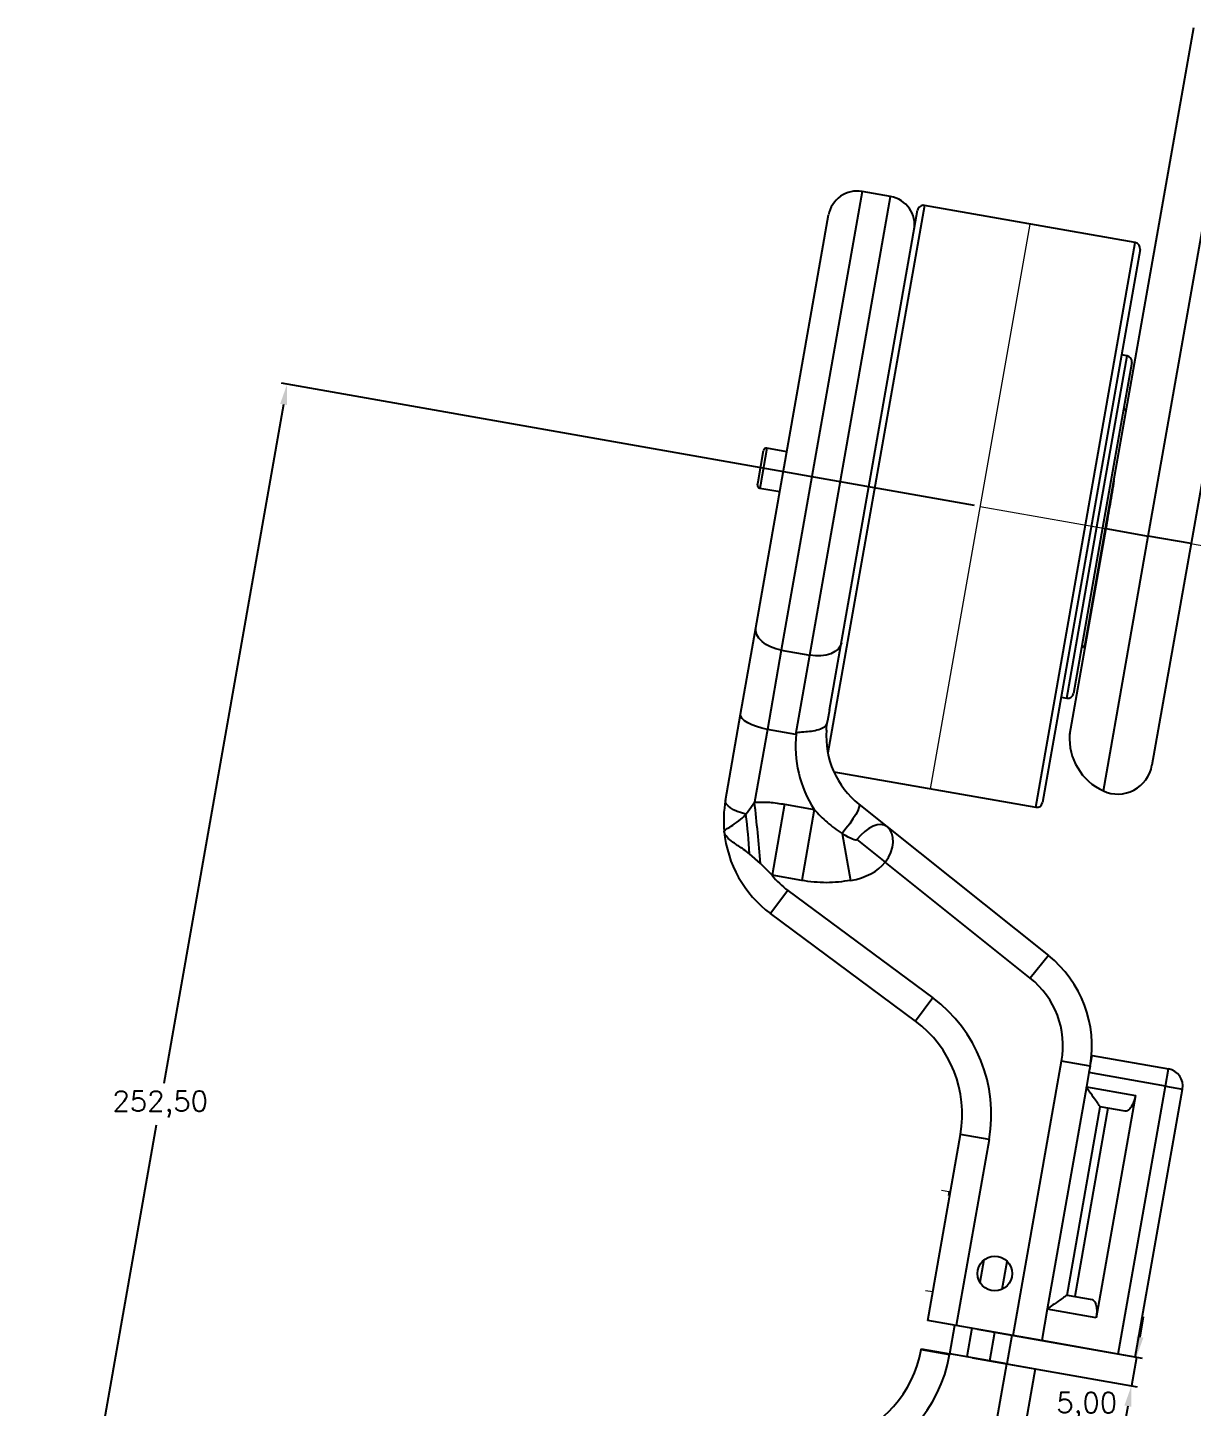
# Model space of a CAD drawing. Header units: millimetres. Extents: x -294 to 2792, y 5 to 1659.
# Drawn here: x 2228.1 to 2429.3, y 1305 to 1543.2 of the extents above; entities that cross this region are included whole.
import ezdxf

# ---------------------------------------------------------------- set-up
doc = ezdxf.new("R2010")
doc.units = ezdxf.units.MM
doc.header["$PDSIZE"] = -1
doc.layers.get('0').update_dxf_attribs({"lineweight": 18})
doc.styles.get("Standard").update_dxf_attribs({"font": 'txt.shx'})
doc.dimstyles.new('ISO-25', dxfattribs={"dimtxt": 2.5, "dimasz": 2.5, "dimexe": 1.25, "dimexo": 0.625, "dimtad": 1, "dimtxsty": 'Standard', "dimcen": 2.5, "dimdle": 5, "dimadec": 0, "dimazin": 0, "dimtfac": 1, "dimtmove": 0, "dimatfit": 3, "dimfxl": 1, "dimarcsym": 0})

# ---------------------------------------------------------------- blocks, each defined once
blk = doc.blocks.new('*X4')
for points in [[(2271.72, 1478.29), (2272.89, 1478.09), (2272.92, 1481.69)], [(2229.11, 1236.63), (2230.27, 1236.43), (2229.07, 1233.03)]]:
    blk.add_hatch(color=0).paths.add_polyline_path(points, flags=0)
at = {"color": 0, "lineweight": -2}
for p, q in [((2391.63, 1460.76), (2271.93, 1481.86)), ((2272.3, 1478.19), (2251.62, 1360.92)), ((2229.69, 1236.53), (2250.37, 1353.79)), ((2342.61, 1213.01), (2228.09, 1233.2))]:
    blk.add_line(p, q, dxfattribs=at)
at = {"color": 0, "insert": (2251, 1357.36), "char_height": 3.5, "width": 24.5, "attachment_point": 5}
blk.add_mtext('252,50', dxfattribs=at)
blk = doc.blocks.new('*X13')
for points in [[(2419.65, 1317.27), (2420.82, 1317.06), (2419.62, 1313.66)], [(2417.55, 1305.34), (2418.72, 1305.13), (2418.75, 1308.74)]]:
    blk.add_hatch(color=0).paths.add_polyline_path(points, flags=0)
at = {"color": 0, "lineweight": -2}
for p, q in [((2420.24, 1317.17), (2420.86, 1320.67)), ((2392.19, 1318.5), (2420.61, 1313.49)), ((2391.32, 1313.58), (2419.74, 1308.57)), ((2419.62, 1313.66), (2418.75, 1308.74)), ((2418.14, 1305.24), (2417.52, 1301.74)), ((2417.52, 1301.74), (2406.08, 1301.74))]:
    blk.add_line(p, q, dxfattribs=at)
at = {"color": 0, "insert": (2411.04, 1305.3), "char_height": 3.5, "width": 15, "attachment_point": 5}
blk.add_mtext('5,00', dxfattribs=at)

msp = doc.modelspace()

# ---------------------------------------------------------------- linework, layer by layer
at = {"color": 7, "linetype": 'Continuous', "lineweight": 25}
for p, q in [((2415.744, 1465.063), (2429.529, 1543.247)), ((2421.666, 1455.462), (2435.345, 1533.039)), ((2442.731, 1531.737), (2429.052, 1454.16)), ((2372.245, 1514.948), (2358.282, 1435.758)), ((2363.206, 1434.89), (2377.169, 1514.08)), ((2377.169, 1514.08), (2372.245, 1514.948)), ((2353.886, 1439.621), (2366.453, 1510.892)), ((2382.991, 1512.545), (2366.324, 1418.023)), ((2366.621, 1425.463), (2381.833, 1511.734)), ((2419.429, 1506.12), (2382.991, 1512.545)), ((2402.238, 1408.624), (2419.429, 1506.12)), ((2420.24, 1504.962), (2403.396, 1409.436)), ((2412.803, 1457.025), (2418.013, 1486.569)), ((2418.013, 1486.569), (2417.028, 1486.743)), ((2418.824, 1485.411), (2413.788, 1456.851)), ((2417.84, 1476.953), (2417.435, 1477.532)), ((2354.267, 1464.815), (2355.22, 1470.225)), ((2355.8, 1470.63), (2354.687, 1464.319)), ((2359.247, 1470.023), (2355.8, 1470.63)), ((2354.179, 1464.316), (2354.267, 1464.815)), ((2354.687, 1464.319), (2354.584, 1463.737)), ((2354.584, 1463.737), (2358.031, 1463.129)), ((2410.634, 1436.084), (2415.744, 1465.063)), ((2407.594, 1427.481), (2412.803, 1457.025)), ((2414.341, 1456.754), (2408.071, 1421.191)), ((2413.788, 1456.851), (2408.752, 1428.292)), ((2414.341, 1456.754), (2421.666, 1455.462)), ((2413.907, 1411.459), (2421.666, 1455.462)), ((2429.052, 1454.16), (2421.666, 1455.462)), ((2429.052, 1454.16), (2422.302, 1415.878)), ((2351.256, 1424.705), (2353.886, 1439.621)), ((2410.141, 1436.171), (2410.721, 1436.576)), ((2358.282, 1435.758), (2355.871, 1422.084)), ((2358.282, 1435.758), (2363.206, 1434.89)), ((2360.795, 1421.216), (2363.206, 1434.89)), ((2410.634, 1436.084), (2410.695, 1436.073)), ((2406.609, 1427.655), (2407.594, 1427.481)), ((2348.63, 1409.812), (2351.256, 1424.705)), ((2366.621, 1425.463), (2366.28, 1423.528)), ((2366.083, 1421.938), (2366.105, 1422.538)), ((2366.105, 1422.538), (2366.268, 1423.461)), ((2366.268, 1423.462), (2366.275, 1423.5)), ((2366.268, 1423.461), (2366.268, 1423.462)), ((2366.28, 1423.528), (2366.275, 1423.5)), ((2355.871, 1422.084), (2353.65, 1409.49)), ((2360.795, 1421.216), (2355.871, 1422.084)), ((2367.352, 1414.776), (2402.238, 1408.624)), ((2358.842, 1409.149), (2356.68, 1396.886)), ((2358.842, 1409.149), (2363.968, 1408.245)), ((2363.968, 1408.245), (2361.805, 1395.982)), ((2371.686, 1409.174), (2376.52, 1405.314)), ((2368.773, 1404.107), (2370.221, 1395.983)), ((2376.52, 1405.314), (2404.406, 1383.045)), ((2371.32, 1403.068), (2376.225, 1399.151)), ((2354.678, 1398.953), (2352.786, 1400.597)), ((2356.68, 1396.886), (2354.678, 1398.953)), ((2401.286, 1379.138), (2376.225, 1399.151)), ((2361.805, 1395.982), (2356.68, 1396.886)), ((2359.39, 1394.291), (2356.411, 1390.276)), ((2359.39, 1394.291), (2384.433, 1375.716)), ((2381.455, 1371.7), (2356.411, 1390.276)), ((2404.406, 1383.045), (2401.286, 1379.138)), ((2384.433, 1375.716), (2381.455, 1371.7)), ((2411.622, 1363.943), (2411.947, 1365.788)), ((2411.947, 1365.788), (2425.153, 1363.459)), ((2398.34, 1317.416), (2406.698, 1364.812)), ((2411.622, 1363.943), (2406.698, 1364.812)), ((2411.426, 1362.833), (2410.992, 1360.371)), ((2411.622, 1363.943), (2411.426, 1362.833)), ((2424.632, 1360.505), (2411.426, 1362.833)), ((2424.632, 1360.505), (2425.153, 1363.459)), ((2410.992, 1360.371), (2404.22, 1321.964)), ((2410.992, 1360.371), (2419.435, 1358.883)), ((2416.47, 1314.219), (2424.632, 1360.505)), ((2424.632, 1360.505), (2427.586, 1359.984)), ((2419.435, 1358.883), (2412.662, 1320.475)), ((2419.425, 1313.698), (2427.586, 1359.984)), ((2407.631, 1324.408), (2413.362, 1356.907)), ((2414.685, 1356.674), (2408.954, 1324.175)), ((2417.7, 1356.142), (2413.362, 1356.907)), ((2383.568, 1320.02), (2389.236, 1352.164)), ((2394.16, 1351.295), (2388.492, 1319.152)), ((2394.16, 1351.295), (2389.236, 1352.164)), ((2393.282, 1330.477), (2392.593, 1326.568)), ((2396.453, 1325.428), (2397.299, 1330.228)), ((2407.631, 1324.408), (2411.97, 1323.643)), ((2388.492, 1319.152), (2383.568, 1320.02)), ((2404.22, 1321.964), (2403.265, 1316.547)), ((2412.662, 1320.475), (2404.22, 1321.964)), ((2387.378, 1314.271), (2388.246, 1319.195)), ((2398.34, 1317.416), (2388.492, 1319.152)), ((2391.201, 1318.675), (2390.332, 1313.75)), ((2394.272, 1313.056), (2395.14, 1317.98)), ((2398.094, 1317.459), (2397.226, 1312.535)), ((2403.265, 1316.547), (2398.34, 1317.416)), ((2382.43, 1315.002), (2382.454, 1315.14)), ((2382.454, 1315.14), (2387.378, 1314.271)), ((2416.47, 1314.219), (2403.265, 1316.547)), ((2382.43, 1315.002), (2387.354, 1314.134)), ((2387.378, 1314.271), (2387.354, 1314.134)), ((2397.226, 1312.535), (2387.378, 1314.271)), ((2419.425, 1313.698), (2416.47, 1314.219)), ((2394.512, 1297.145), (2397.226, 1312.535)), ((2397.226, 1312.535), (2402.15, 1311.667)), ((2402.15, 1311.667), (2399.436, 1296.277))]:
    msp.add_line(p, q, dxfattribs=at)
at = {"color": 1}
for p, q in [((2401.21, 1509.333), (2384.019, 1411.837)), ((2392.615, 1460.585), (2499.25, 1441.782))]:
    msp.add_line(p, q, dxfattribs=at)
at = {"color": 7, "linetype": 'Continuous'}
for p, q in [((2387.229, 1342.222), (2385.968, 1342.444)), ((2387.229, 1342.222), (2387.118, 1341.591)), ((2384.437, 1324.944), (2383.176, 1325.167)), ((2384.437, 1324.944), (2384.325, 1324.314))]:
    msp.add_line(p, q, dxfattribs=at)
at = {"color": 7, "linetype": 'Continuous', "lineweight": 25}
for points in [[(2358.282, 1435.758), (2357.331, 1435.985), (2356.438, 1436.318), (2355.635, 1436.745), (2354.955, 1437.249), (2354.422, 1437.811), (2354.059, 1438.409), (2353.877, 1439.02), (2353.886, 1439.621)], [(2368.658, 1437.016), (2368.46, 1436.449), (2368.081, 1435.936), (2367.535, 1435.499), (2366.842, 1435.153), (2366.031, 1434.912), (2365.13, 1434.785), (2364.177, 1434.778), (2363.206, 1434.89)], [(2355.871, 1422.084), (2354.916, 1422.287), (2354.01, 1422.55), (2353.187, 1422.862), (2352.479, 1423.211), (2351.914, 1423.585), (2351.512, 1423.968), (2351.29, 1424.346), (2351.256, 1424.705)], [(2360.795, 1421.216), (2360.815, 1421.255), (2360.859, 1421.336)], [(2408.109, 1421.41), (2408.106, 1421.398), (2408.071, 1421.191)], [(2352.171, 1407.425), (2351.396, 1407.654), (2350.682, 1407.919), (2350.049, 1408.213), (2349.516, 1408.527), (2349.097, 1408.854), (2348.805, 1409.183), (2348.648, 1409.506), (2348.63, 1409.812)], [(2371.686, 1409.174), (2371.764, 1408.964), (2371.693, 1408.581), (2371.477, 1408.045), (2371.126, 1407.38), (2370.656, 1406.617), (2370.09, 1405.792), (2369.452, 1404.942), (2368.773, 1404.107)]]:
    msp.add_lwpolyline(points, dxfattribs=at)
msp.add_circle((2395.153, 1328.132), 3, dxfattribs=at)
for centre, radius, start, end in [((2371.377, 1510.024), 5, 80, 170), ((2376.301, 1509.156), 5, 350, 80), ((2382.818, 1511.561), 1, 80, 170), ((2419.255, 1505.136), 1, 350, 80), ((2417.839, 1485.585), 1, 350, 80), ((2355.713, 1470.138), 0.5, 80, 170), ((2354.671, 1464.229), 0.5, 170, 260), ((2407.767, 1428.466), 1, 260, 350), ((2380.738, 1419.143), 20, 173.70431, 213.01781), ((2381.047, 1420.895), 15, 176.01457, 231.38954), ((2418.051, 1420.56), 10, 176.37937, 245.52249), ((2416.393, 1416.919), 6, 245.52249, 350), ((2368.326, 1406.339), 20, 170, 185.37018), ((2009.989, 1370.641), 345.85, 4.69565, 6.44961), ((2402.412, 1409.609), 1, 260, 350), ((2242.314, 1394.103), 110.662, 3.36414, 6.91421), ((2368.326, 1406.339), 20, 185.37018, 233.43495), ((2368.326, 1406.339), 15, 219.06789, 233.43495), ((2391.926, 1367.416), 20, 350, 51.38954), ((2391.926, 1367.416), 15, 350, 51.38954), ((2369.54, 1355.637), 25, 350, 53.43495), ((2369.54, 1355.637), 20, 350, 53.43495), ((2424.632, 1360.505), 3, 350, 80), ((2362.734, 1318.475), 20, 286.56505, 350), ((2362.734, 1318.475), 25, 286.56505, 350)]:
    msp.add_arc(centre, radius, start, end, dxfattribs=at)
for centre, major_axis, ratio, start_param, end_param in [((2373.399, 1401.407), (3.12, 3.907), 0.5321679, 0, 1.5707963), ((2201.944, 1538.33), (-169.376, 135.262), 0.0230672, 2.9854079, 3.1415927), ((2373.399, 1401.407), (3.12, 3.907), 0.7232378, 4.712389, 6.2831853), ((2201.944, 1538.33), (174.281, -139.179), 0.1793437, 6.1270005, 6.2831853)]:
    msp.add_ellipse(centre, major_axis=major_axis, ratio=ratio, start_param=start_param, end_param=end_param, dxfattribs=at)
for points, knots in [([(2415.744, 1465.063), (2415.517, 1463.707), (2415.059, 1460.973), (2414.582, 1458.168), (2414.341, 1456.754)], [0, 0, 0, 0, 4.1772262, 8.4263812, 8.4263812, 8.4263812, 8.4263812]), ([(2360.859, 1421.336), (2360.884, 1421.373), (2360.942, 1421.454), (2361.166, 1421.567), (2361.812, 1421.676), (2362.882, 1421.714), (2364.221, 1421.887), (2365.377, 1422.238), (2365.937, 1422.662), (2366.135, 1422.999), (2366.189, 1423.131), (2366.218, 1423.226), (2366.235, 1423.295), (2366.248, 1423.353), (2366.257, 1423.4), (2366.264, 1423.439), (2366.267, 1423.456), (2366.268, 1423.461)], [0, 0, 0, 0, 0.1081359, 0.2415643, 0.5765691, 1.6199785, 2.7289625, 4.0284219, 5.3336463, 5.6381043, 5.8364241, 5.9647228, 6.0488176, 6.1055435, 6.1665713, 6.1928034, 6.206339, 6.206339, 6.206339, 6.206339]), ([(2366.268, 1423.462), (2366.269, 1423.467), (2366.271, 1423.48), (2366.275, 1423.501), (2366.278, 1423.517), (2366.279, 1423.525), (2366.28, 1423.528)], [0, 0, 0, 0, 0.014868764, 0.035654057, 0.056382809, 0.067527761, 0.067527761, 0.067527761, 0.067527761]), ([(2352.171, 1407.425), (2352.492, 1407.879), (2352.974, 1408.562), (2353.48, 1409.257), (2353.65, 1409.49)], [0, 0, 0, 0, 1.6862687, 2.5395, 2.5395, 2.5395, 2.5395]), ([(2353.65, 1409.49), (2354.51, 1409.516), (2356.249, 1409.568), (2357.972, 1409.29), (2358.842, 1409.149)], [0, 0, 0, 0, 2.5804706, 5.2153676, 5.2153676, 5.2153676, 5.2153676]), ([(2363.968, 1408.245), (2364.684, 1407.482), (2366.131, 1405.941), (2367.886, 1404.722), (2368.773, 1404.107)], [0, 0, 0, 0, 3.1477686, 6.3598326, 6.3598326, 6.3598326, 6.3598326]), ([(2348.414, 1404.467), (2348.413, 1404.474), (2348.412, 1404.51), (2348.469, 1404.645), (2348.868, 1404.923), (2349.9, 1405.521), (2351.113, 1406.36), (2351.876, 1407.128), (2352.171, 1407.425)], [0, 0, 0, 0, 0.0806029, 0.4593611, 1.6003999, 2.6950899, 3.9970864, 4.8224441, 4.8224441, 4.8224441, 4.8224441]), ([(2352.786, 1400.597), (2352.442, 1400.855), (2351.543, 1401.531), (2350.184, 1402.388), (2349.022, 1403.263), (2348.537, 1403.915), (2348.429, 1404.327), (2348.416, 1404.446), (2348.414, 1404.467)], [0, 0, 0, 0, 0.986717, 2.5841544, 3.950287, 5.3850302, 5.8623481, 5.96457, 5.96457, 5.96457, 5.96457]), ([(2370.221, 1395.983), (2368.841, 1395.798), (2366.036, 1395.422), (2363.23, 1395.793), (2361.805, 1395.982)], [0, 0, 0, 0, 4.1603615, 8.453252, 8.453252, 8.453252, 8.453252]), ([(2413.362, 1356.907), (2413.345, 1356.932), (2413.31, 1356.981), (2413.029, 1357.383), (2412.521, 1358.11), (2411.928, 1358.955), (2411.46, 1359.629), (2411.237, 1359.943), (2411.099, 1360.158), (2411.004, 1360.277), (2410.99, 1360.358), (2410.992, 1360.369), (2410.992, 1360.371)], [0, 0, 0, 0, 0.5921576, 1.1815386, 2.0127232, 3.1665737, 3.6041283, 3.8732227, 4.0260728, 4.1793323, 4.1991895, 4.2042976, 4.2042976, 4.2042976, 4.2042976]), ([(2419.435, 1358.883), (2419.366, 1358.573), (2419.231, 1357.955), (2418.885, 1357.153), (2418.48, 1356.534), (2418.059, 1356.16), (2417.815, 1356.148), (2417.7, 1356.142)], [0, 0, 0, 0, 0.6670542, 1.3331165, 2.0259025, 2.7757788, 3.4455391, 3.4455391, 3.4455391, 3.4455391]), ([(2407.631, 1324.408), (2407.615, 1324.397), (2407.577, 1324.37), (2407.238, 1324.133), (2406.543, 1323.646), (2405.572, 1322.966), (2404.733, 1322.376), (2404.33, 1322.089), (2404.232, 1322.002), (2404.223, 1321.973), (2404.22, 1321.964)], [0, 0, 0, 0, 0.4893755, 1.1004489, 1.8487237, 3.0679425, 3.9226692, 4.1360918, 4.1831512, 4.2038691, 4.2038691, 4.2038691, 4.2038691]), ([(2411.97, 1323.643), (2412.098, 1323.583), (2412.354, 1323.461), (2412.637, 1322.82), (2412.779, 1321.938), (2412.759, 1321.097), (2412.684, 1320.615), (2412.662, 1320.475)], [0, 0, 0, 0, 0.8096933, 1.6198325, 2.4111143, 3.1430678, 3.4429354, 3.4429354, 3.4429354, 3.4429354])]:
    msp.add_open_spline(points, degree=3, knots=knots, dxfattribs=at)
at = {"color": 7, "linetype": 'Continuous'}
for p in [(2387.229, 1342.222), (2384.437, 1324.944)]:
    msp.add_point(p, dxfattribs=at)

# ---------------------------------------------------------------- dimensions: what is measured, and where the dimension line sits
at = {"color": 1}
for base, p1, p2, angle, picture, middle in [((2229.073, 1233.026), (2392.615, 1460.585), (2343.598, 1212.833), 80, '*X4', (2250.996, 1357.358)), ((2418.753, 1308.739), (2391.201, 1318.675), (2390.332, 1313.75), 260, '*X13', (2411.035, 1305.301))]:
    dim = msp.add_linear_dim(base=base, p1=p1, p2=p2, angle=angle, dimstyle='ISO-25', override={"dimtxt": 3.5, "dimasz": 3.556, "dimexe": 1, "dimexo": 1, "dimgap": 1.524, "dimtih": 1, "dimtoh": 1, "dimzin": 0, "dimsah": 1, "dimdle": 7.112, "dimadec": 2, "dimtolj": 1, "dimtzin": 0}, dxfattribs=at)
    dim.commit()
    dim.dimension.update_dxf_attribs({"geometry": picture, "text_midpoint": middle})

doc.saveas('drawing.dxf')
